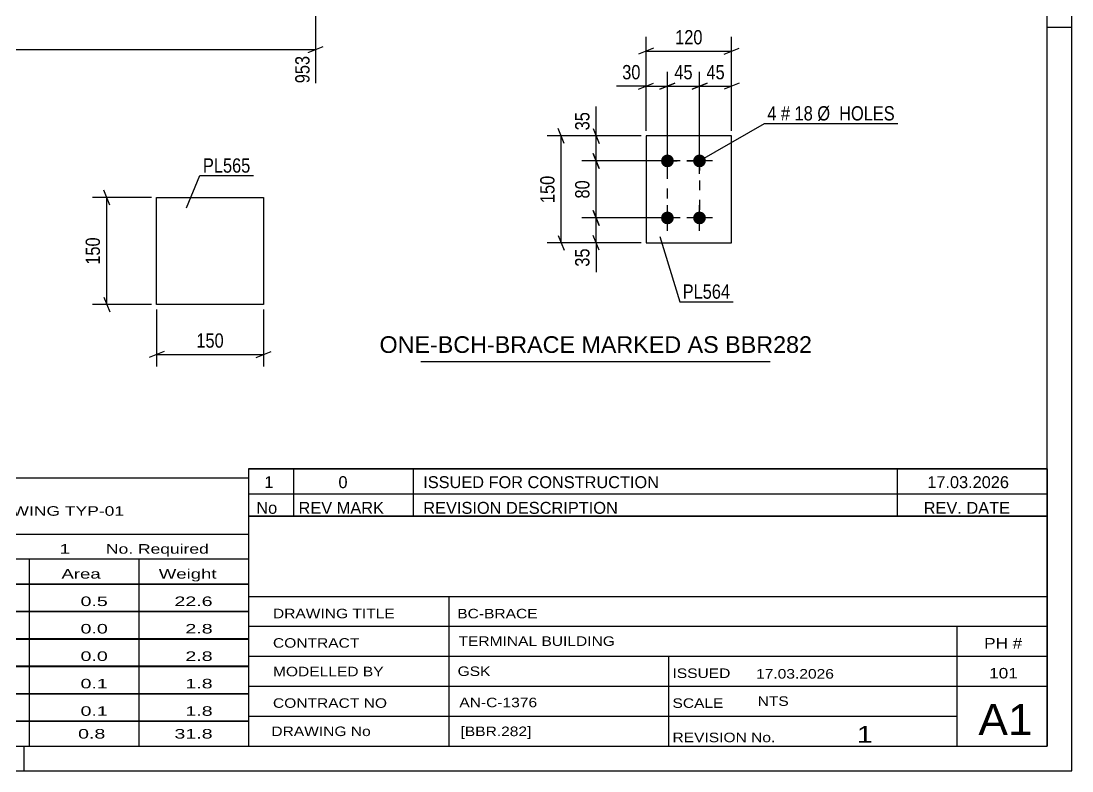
# Model space of a CAD drawing. Header units: millimetres. Extents: x 0 to 420, y 0 to 297.
# Drawn here: x 209.4 to 420, y 0 to 150.3 of the extents above; entities that cross this region are included whole.
import ezdxf

# ---------------------------------------------------------------- set-up
doc = ezdxf.new("R2010")
doc.units = ezdxf.units.MM
doc.linetypes.add('DXK_LINE_DOT2', pattern=[3.9198, 1.9599, -1.9599])
doc.styles.add('Arial', font='ARIAL.TTF', dxfattribs={"height": 0.2})
doc.styles.add('Arial Narrow', font='ARIALN.TTF', dxfattribs={"height": 0.2})

# ---------------------------------------------------------------- blocks, each defined once
blk = doc.blocks.new('Unknown-585697624-1128')
at = {"color": 5, "linetype": 'Continuous'}
for p, q in [((420, 0), (420, 297)), ((415, 5), (415, 292)), ((420, 149), (415, 149)), ((5, 5), (415, 5)), ((210, 0), (210, 5)), ((0, 0), (420, 0))]:
    blk.add_line(p, q, dxfattribs=at)
blk = doc.blocks.new('Part-585697624-1278 - 1262')
at = {"color": 2, "linetype": 'Continuous'}
for p, q in [((351.79, 127.29), (334.65, 127.29)), ((334.65, 127.29), (334.65, 105.86)), ((351.79, 105.86), (351.79, 127.29)), ((334.65, 105.86), (351.79, 105.86))]:
    blk.add_line(p, q, dxfattribs=at)
blk = doc.blocks.new('Bolt-585697624-1311 - 1262')
at = {"linetype": 'Continuous'}
for points in [[(338.93, 121, -1), (338.93, 123.57, -1)], [(345.36, 121, -1), (345.36, 123.57, -1)], [(338.93, 109.57, -1), (338.93, 112.14, -1)], [(345.36, 109.57, -1), (345.36, 112.14, -1)]]:
    blk.add_hatch(color=1, dxfattribs=at).paths.add_polyline_path(points)
at = {"color": 1, "linetype": 'Continuous'}
for p, q in [((338.93, 119.72), (338.93, 124.86)), ((345.36, 119.72), (345.36, 124.86)), ((341.51, 122.29), (336.36, 122.29)), ((347.93, 122.29), (342.79, 122.29)), ((338.93, 108.29), (338.93, 113.43)), ((345.36, 108.29), (345.36, 113.43)), ((341.51, 110.86), (336.36, 110.86)), ((347.93, 110.86), (342.79, 110.86))]:
    blk.add_line(p, q, dxfattribs=at)
blk = doc.blocks.new('Part-585697624-1238 - 1220')
at = {"color": 2, "linetype": 'Continuous'}
for p, q in [((236.56, 114.93), (257.99, 114.93)), ((236.56, 93.5), (236.56, 114.93)), ((257.99, 114.93), (257.99, 93.5)), ((257.99, 93.5), (236.56, 93.5))]:
    blk.add_line(p, q, dxfattribs=at)
blk = doc.blocks.new('Rectangle-585697624-1398 - 1262')
at = {"color": 1, "linetype": 'DXK_LINE_DOT2'}
blk.add_lwpolyline([(338.93, 122.29), (345.36, 122.29), (345.36, 110.86), (338.93, 110.86), (338.93, 122.29)], close=True, dxfattribs=at)
blk = doc.blocks.new('StraightDimension-585697624-1377 - 1262')
at = {"color": 7, "linetype": 'Continuous'}
for p, q in [((334.65, 128.29), (334.65, 140.14)), ((338.93, 123.29), (338.93, 140.14)), ((333.15, 136.69), (336.15, 137.89)), ((334.65, 137.29), (338.93, 137.29)), ((340.43, 137.89), (337.43, 136.69))]:
    blk.add_line(p, q, dxfattribs=at)
at = {"color": 0}
blk.add_wipeout([(334.12, 138.04), (334.12, 142.24), (329.27, 142.24), (329.27, 138.04)], dxfattribs=at)
at = {"color": 7, "linetype": 'Continuous'}
blk.add_line((334.65, 137.29), (328.74, 137.29), dxfattribs=at)
blk.add_line((334.65, 137.29), (328.74, 137.29), dxfattribs=at)
at = {"color": 3, "style": 'Arial Narrow'}
blk.add_text('30', height=2.863, dxfattribs=at).set_placement((329.87, 138.64))
blk = doc.blocks.new('StraightDimension-585697624-1313 - 1262')
at = {"color": 7, "linetype": 'Continuous'}
for p, q in [((324.05, 112.36), (325.25, 109.36)), ((337.93, 110.86), (321.8, 110.86)), ((324.65, 105.86), (324.65, 110.86)), ((333.65, 105.86), (321.8, 105.86)), ((325.25, 104.36), (324.05, 107.36))]:
    blk.add_line(p, q, dxfattribs=at)
at = {"color": 0}
blk.add_wipeout([(323.9, 105.33), (319.7, 105.33), (319.7, 100.48), (323.9, 100.48)], dxfattribs=at)
at = {"color": 7, "linetype": 'Continuous'}
blk.add_line((324.65, 105.86), (324.65, 99.95), dxfattribs=at)
blk.add_line((324.65, 105.86), (324.65, 99.95), dxfattribs=at)
at = {"color": 3, "style": 'Arial Narrow'}
blk.add_text('35', height=2.863, rotation=90.0002, dxfattribs=at).set_placement((323.3, 101.08))
blk = doc.blocks.new('StraightDimension-585697624-1345 - 1262')
at = {"color": 7, "linetype": 'Continuous'}
for p, q in [((318.25, 125.79), (317.05, 128.79)), ((333.65, 127.29), (314.8, 127.29)), ((317.65, 105.86), (317.65, 127.29)), ((333.65, 105.86), (314.8, 105.86)), ((317.05, 107.36), (318.25, 104.36))]:
    blk.add_line(p, q, dxfattribs=at)
at = {"color": 0}
blk.add_wipeout([(316.9, 119.92), (312.7, 119.92), (312.7, 113.23), (316.9, 113.23)], dxfattribs=at)
at = {"color": 3, "style": 'Arial Narrow'}
blk.add_text('150', height=2.863, rotation=90.0002, dxfattribs=at).set_placement((316.3, 113.83))
blk = doc.blocks.new('StraightDimension-585697624-1334 - 1262')
at = {"color": 7, "linetype": 'Continuous'}
for p, q in [((324.05, 128.79), (325.25, 125.79)), ((333.65, 127.29), (321.8, 127.29)), ((324.65, 122.29), (324.65, 127.29)), ((337.93, 122.29), (321.8, 122.29)), ((325.25, 120.79), (324.05, 123.79))]:
    blk.add_line(p, q, dxfattribs=at)
at = {"color": 0}
blk.add_wipeout([(323.9, 132.67), (319.7, 132.67), (319.7, 127.81), (323.9, 127.81)], dxfattribs=at)
at = {"color": 7, "linetype": 'Continuous'}
blk.add_line((324.65, 127.29), (324.65, 133.19), dxfattribs=at)
blk.add_line((324.65, 127.29), (324.65, 133.19), dxfattribs=at)
at = {"color": 3, "style": 'Arial Narrow'}
blk.add_text('35', height=2.863, rotation=90.0002, dxfattribs=at).set_placement((323.3, 128.41))
blk = doc.blocks.new('StraightDimension-585697624-1388 - 1262')
at = {"color": 7, "linetype": 'Continuous'}
for p, q in [((334.65, 128.29), (334.65, 147.14)), ((351.79, 128.29), (351.79, 147.14)), ((336.15, 144.89), (333.15, 143.69)), ((334.65, 144.29), (351.79, 144.29)), ((350.29, 143.69), (353.29, 144.89))]:
    blk.add_line(p, q, dxfattribs=at)
at = {"color": 0}
blk.add_wipeout([(346.56, 145.04), (346.56, 149.24), (339.88, 149.24), (339.88, 145.04)], dxfattribs=at)
at = {"color": 3, "style": 'Arial Narrow'}
blk.add_text('120', height=2.863, dxfattribs=at).set_placement((340.48, 145.64))
blk = doc.blocks.new('StraightDimension-585697624-1324 - 1262')
at = {"color": 7, "linetype": 'Continuous'}
for p, q in [((337.93, 122.29), (321.8, 122.29)), ((324.05, 123.79), (325.25, 120.79)), ((324.65, 110.86), (324.65, 122.29)), ((325.25, 109.36), (324.05, 112.36)), ((337.93, 110.86), (321.8, 110.86))]:
    blk.add_line(p, q, dxfattribs=at)
at = {"color": 0}
blk.add_wipeout([(323.9, 119), (319.7, 119), (319.7, 114.14), (323.9, 114.14)], dxfattribs=at)
at = {"color": 3, "style": 'Arial Narrow'}
blk.add_text('80', height=2.863, rotation=90.0002, dxfattribs=at).set_placement((323.3, 114.74))
blk = doc.blocks.new('StraightDimension-585697624-1356 - 1262')
at = {"color": 7, "linetype": 'Continuous'}
for p, q in [((345.36, 123.29), (345.36, 140.14)), ((351.79, 128.29), (351.79, 140.14)), ((343.86, 136.69), (346.86, 137.89)), ((345.36, 137.29), (351.79, 137.29)), ((353.29, 137.89), (350.29, 136.69))]:
    blk.add_line(p, q, dxfattribs=at)
at = {"color": 0}
blk.add_wipeout([(351.01, 138.04), (351.01, 142.24), (346.15, 142.24), (346.15, 138.04)], dxfattribs=at)
at = {"color": 3, "style": 'Arial Narrow'}
blk.add_text('45', height=2.863, dxfattribs=at).set_placement((346.75, 138.64))
blk = doc.blocks.new('StraightDimension-585697624-1367 - 1262')
at = {"color": 7, "linetype": 'Continuous'}
for p, q in [((338.93, 123.29), (338.93, 140.14)), ((345.36, 123.29), (345.36, 140.14)), ((337.43, 136.69), (340.43, 137.89)), ((338.93, 137.29), (345.36, 137.29)), ((346.86, 137.89), (343.86, 136.69))]:
    blk.add_line(p, q, dxfattribs=at)
at = {"color": 0}
blk.add_wipeout([(344.58, 138.04), (344.58, 142.24), (339.72, 142.24), (339.72, 138.04)], dxfattribs=at)
at = {"color": 3, "style": 'Arial Narrow'}
blk.add_text('45', height=2.863, dxfattribs=at).set_placement((340.32, 138.64))
blk = doc.blocks.new('StraightDimension-585697624-2185 - 1926')
at = {"color": 7, "linetype": 'Continuous'}
for p, q in [((132.29, 163.33), (132.29, 141.5)), ((268.41, 163.33), (268.41, 137.85)), ((133.79, 145.23), (130.79, 144.03)), ((132.29, 144.63), (268.41, 144.63)), ((266.91, 144.03), (269.91, 145.23))]:
    blk.add_line(p, q, dxfattribs=at)
at = {"color": 0}
blk.add_wipeout([(203.69, 145.38), (203.69, 149.58), (197.01, 149.58), (197.01, 145.38)], dxfattribs=at)
at = {"color": 0, "linetype": 'Continuous'}
for points in [[(131.69, 143.93), (127.49, 143.93), (127.49, 140.9), (131.69, 140.9)], [(267.81, 143.93), (263.61, 143.93), (263.61, 137.25), (267.81, 137.25)]]:
    blk.add_wipeout(points, dxfattribs=at)
at = {"color": 3, "style": 'Arial Narrow'}
blk.add_text('953', height=2.863, dxfattribs=at).set_placement((197.61, 145.98))
at = {"color": 3, "linetype": 'Continuous', "style": 'Arial Narrow'}
for s, height, p in [('0', 2.86, (131.09, 141.5)), ('953', 2.863, (267.21, 137.85))]:
    blk.add_text(s, height=height, rotation=90.0002, dxfattribs=at).set_placement(p)
blk = doc.blocks.new('StraightDimension-585697624-1241 - 1220')
at = {"color": 7, "linetype": 'Continuous'}
for p, q in [((236.56, 92.5), (236.56, 81.1)), ((257.99, 92.5), (257.99, 81.1)), ((238.06, 84.1), (235.06, 82.9)), ((236.56, 83.5), (257.99, 83.5)), ((256.49, 82.9), (259.49, 84.1))]:
    blk.add_line(p, q, dxfattribs=at)
at = {"color": 0}
blk.add_wipeout([(250.61, 84.25), (250.61, 88.45), (243.93, 88.45), (243.93, 84.25)], dxfattribs=at)
at = {"color": 3, "style": 'Arial Narrow'}
blk.add_text('150', height=2.863, dxfattribs=at).set_placement((244.53, 84.85))
blk = doc.blocks.new('StraightDimension-585697624-1246 - 1220')
at = {"color": 7, "linetype": 'Continuous'}
for p, q in [((227.16, 113.43), (225.96, 116.43)), ((235.56, 114.93), (223.71, 114.93)), ((226.56, 93.5), (226.56, 114.93)), ((225.96, 95), (227.16, 92)), ((235.56, 93.5), (223.71, 93.5))]:
    blk.add_line(p, q, dxfattribs=at)
at = {"color": 0}
blk.add_wipeout([(225.81, 107.56), (221.61, 107.56), (221.61, 100.88), (225.81, 100.88)], dxfattribs=at)
at = {"color": 3, "style": 'Arial Narrow'}
blk.add_text('150', height=2.863, rotation=90.0002, dxfattribs=at).set_placement((225.21, 101.48))
blk = doc.blocks.new('Unknown-585697624-3490')
at = {"color": 7, "linetype": 'Continuous'}
for p, q in [((255, 51.05), (255, 5)), ((255, 51.05), (415, 51.05)), ((415, 51), (415, 5)), ((255, 35), (415, 35)), ((295.14, 35), (295.14, 5)), ((255, 29), (415, 29)), ((397, 5.05), (397, 29.05)), ((255, 23), (415, 23)), ((339.14, 23), (339.14, 5)), ((255, 17), (415, 17)), ((255, 11), (397, 11)), ((255, 5), (415, 5))]:
    blk.add_line(p, q, dxfattribs=at)
at = {"color": 7, "style": 'Arial Narrow'}
for s, height, width, p in [('DRAWING TITLE', 1.9089, 1.425378, (259.88, 30.61)), ('BC-BRACE', 1.909, 1.425378, (296.81, 30.59)), ('CONTRACT', 1.909, 1.425378, (259.88, 24.71)), ('TERMINAL BUILDING', 1.9089, 1.425378, (297.06, 25.07)), ('MODELLED BY', 1.9089, 1.425378, (259.88, 18.98)), ('GSK', 1.909, 1.425378, (296.88, 19.04)), ('ISSUED', 1.909, 1.425378, (339.94, 18.64)), ('17.03.2026', 1.909, 1.425378, (356.69, 18.52)), ('CONTRACT NO', 1.9089, 1.425378, (259.88, 12.66)), ('AN-C-1376', 1.909, 1.425378, (297.23, 12.78)), ('SCALE', 1.909, 1.425378, (339.94, 12.65)), ('A1', 6.204, 1.25, (401.24, 7.2)), ('DRAWING No', 1.909, 1.425378, (259.56, 7)), ('[BBR.282]', 1.909, 1.425378, (297.46, 6.99)), ('1', 3.34, 1.5, (376.91, 5.68)), ('REVISION No.', 1.9089, 1.425378, (339.94, 5.77))]:
    blk.add_text(s, height=height, dxfattribs=dict(at, width=width)).set_placement(p)
at = {"color": 7, "linetype": 'Continuous', "style": 'Arial Narrow'}
for s, height, width, p in [('PH #', 2.1, 1.42538, (402.4, 24.55)), ('101', 2.1, 1.42538, (403.41, 18.55)), ('NTS', 1.909, 1.425378, (357, 13.05))]:
    blk.add_text(s, height=height, dxfattribs=dict(at, width=width)).set_placement(p)
blk = doc.blocks.new('Unknown-585697624-3491')
at = {"color": 7, "linetype": 'Continuous'}
for p, q in [((255, 60.55), (415, 60.55)), ((415, 60.55), (255, 60.55)), ((255, 60.55), (255, 55.55)), ((264, 60.55), (264, 55.55)), ((288, 60.55), (288, 55.55)), ((385, 60.55), (385, 55.55)), ((415, 60.55), (415, 55.55)), ((255, 55.55), (415, 55.55)), ((255, 55.55), (255, 51.05)), ((255, 55.55), (415, 55.55)), ((264, 55.55), (264, 51.05)), ((288, 55.55), (288, 51.05)), ((385, 55.55), (385, 51.05)), ((415, 55.55), (415, 51.05)), ((415, 51.05), (255, 51.05))]:
    blk.add_line(p, q, dxfattribs=at)
at = {"color": 7, "linetype": 'Continuous', "style": 'Arial Narrow'}
for s, height, width, p in [('1', 2.39, 1.196471, (258.16, 56.7)), ('0', 2.39, 1.196471, (273, 56.7)), ('ISSUED FOR CONSTRUCTION', 2.3861, 1.196471, (290, 56.7)), ('17.03.2026', 2.386, 1.196471, (391, 56.7)), ('No', 2.386, 1.2, (256.54, 51.55)), ('REV MARK', 2.386, 1.2, (265, 51.55)), ('REVISION DESCRIPTION', 2.3861, 1.2, (290, 51.55)), ('REV. DATE', 2.386, 1.2, (390.28, 51.55))]:
    blk.add_text(s, height=height, dxfattribs=dict(at, width=width)).set_placement(p)
blk = doc.blocks.new('Unknown-585697624-3492')
at = {"color": 7, "linetype": 'Continuous'}
for p, q in [((95, 58.75), (255, 58.75)), ((95, 47.5), (95, 58.75)), ((255, 58.75), (255, 47.5)), ((95, 47.5), (255, 47.5)), ((95, 47.5), (95, 42.5)), ((255, 47.5), (255, 42.5)), ((95, 42.5), (255, 42.5)), ((95, 42.5), (95, 37.5)), ((119, 42.5), (119, 37.5)), ((154.5, 42.5), (154.5, 37.5)), ((180.5, 42.5), (180.5, 37.5)), ((193.5, 42.5), (193.5, 37.5)), ((211, 42.5), (211, 37.5)), ((233, 42.5), (233, 37.5)), ((255, 42.5), (255, 37.5)), ((95, 37.5), (255, 37.5)), ((95, 37.45), (95, 32.05)), ((95, 37.45), (255, 37.45)), ((119, 37.5), (119, 32)), ((154.5, 37.5), (154.5, 32)), ((180.5, 37.5), (180.5, 32)), ((193.5, 37.5), (193.5, 32)), ((211, 37.5), (211, 32)), ((233, 37.5), (233, 32)), ((255, 37.45), (255, 32.05)), ((95, 32.05), (255, 32.05)), ((95, 31.95), (95, 26.55)), ((95, 31.95), (255, 31.95)), ((119, 32), (119, 26.5)), ((154.5, 32), (154.5, 26.5)), ((180.5, 32), (180.5, 26.5)), ((193.5, 32), (193.5, 26.5)), ((211, 32), (211, 26.5)), ((233, 32), (233, 26.5)), ((255, 31.95), (255, 26.55)), ((95, 26.55), (255, 26.55)), ((95, 26.45), (95, 21.05)), ((95, 26.45), (255, 26.45)), ((119, 26.5), (119, 21)), ((154.5, 26.5), (154.5, 21)), ((180.5, 26.5), (180.5, 21)), ((193.5, 26.5), (193.5, 21)), ((211, 26.5), (211, 21)), ((233, 26.5), (233, 21)), ((255, 26.45), (255, 21.05)), ((95, 21.05), (255, 21.05)), ((95, 20.95), (95, 15.55)), ((95, 20.95), (255, 20.95)), ((119, 21), (119, 15.5)), ((154.5, 21), (154.5, 15.5)), ((180.5, 21), (180.5, 15.5)), ((193.5, 21), (193.5, 15.5)), ((211, 21), (211, 15.5)), ((233, 21), (233, 15.5)), ((255, 20.95), (255, 15.55)), ((95, 15.55), (255, 15.55)), ((95, 15.45), (95, 10.05)), ((95, 15.45), (255, 15.45)), ((119, 15.5), (119, 10)), ((154.5, 15.5), (154.5, 10)), ((180.5, 15.5), (180.5, 10)), ((193.5, 15.5), (193.5, 10)), ((211, 15.5), (211, 10)), ((233, 15.5), (233, 10)), ((255, 15.45), (255, 10.05)), ((95, 10.05), (255, 10.05)), ((95, 10), (255, 10)), ((95, 10), (95, 5)), ((211, 10), (211, 5)), ((233, 10), (233, 5)), ((255, 10), (255, 5)), ((95, 5), (255, 5))]:
    blk.add_line(p, q, dxfattribs=at)
at = {"color": 7, "style": 'Arial Narrow'}
for s, height, width, p in [('GENERAL NOTES & WELD DETAILS :', 2.8633, 1.4, (96.15, 51.06)), ('REFER TYP DRAWING TYP-01', 1.9089, 1.6, (179.7, 51.16)), ("MATERIAL LIST FOR ASSEMBLY MK'D", 1.9089, 1.6, (96.15, 43.56)), ('BBR282', 1.909, 1.794707, (187.48, 43.47)), ('1', 1.91, 1.794707, (217.08, 43.56)), ('No. Required', 1.9089, 1.6, (226.41, 43.56)), ('Mark', 1.909, 1.7, (96.34, 38.5)), ('Profile', 1.909, 1.7, (129.41, 38.5)), ('Material', 1.909, 1.7, (159.54, 38.56)), ('No.', 1.909, 1.7, (184.5, 38.56)), ('Length', 1.909, 1.7, (195, 38.56)), ('Area', 1.909, 1.7, (217.5, 38.56)), ('Weight', 1.909, 1.7, (237, 38.56))]:
    blk.add_text(s, height=height, dxfattribs=dict(at, width=width)).set_placement(p)
at = {"color": 7, "linetype": 'Continuous', "style": 'Arial Narrow'}
for s, height, width, p in [('BBR282', 1.909, 1.794707, (96.5, 33.06)), ('SHS132*6', 1.909, 1.794707, (121, 33.06)), ('E350', 1.909, 1.794707, (160.74, 33.06)), ('1', 1.91, 1.794707, (184.86, 33.06)), ('953', 1.909, 1.794707, (199.77, 33.06)), ('0.5', 1.909, 1.794707, (221.32, 33.06)), ('22.6', 1.909, 1.794707, (240.14, 33.06)), ('PL40', 1.909, 1.794707, (96.5, 27.56)), ('PL10*120', 1.909, 1.794707, (121, 27.56)), ('E350', 1.909, 1.794707, (160.74, 27.56)), ('2', 1.91, 1.794707, (184.86, 27.56)), ('150', 1.909, 1.794707, (199.77, 27.56)), ('0.0', 1.909, 1.794707, (221.32, 27.56)), ('2.8', 1.909, 1.794707, (242.33, 27.56)), ('PL564', 1.909, 1.794707, (96.5, 22.06)), ('PL10*120', 1.909, 1.794707, (121, 22.06)), ('E350', 1.909, 1.794707, (160.74, 22.06)), ('2', 1.91, 1.794707, (184.86, 22.06)), ('150', 1.909, 1.794707, (199.77, 22.06)), ('0.0', 1.909, 1.794707, (221.32, 22.06)), ('2.8', 1.909, 1.794707, (242.33, 22.06)), ('PL41', 1.909, 1.794707, (96.5, 16.56)), ('PL10*150', 1.909, 1.794707, (121, 16.56)), ('E350', 1.909, 1.794707, (160.74, 16.56)), ('1', 1.91, 1.794707, (184.86, 16.56)), ('150', 1.909, 1.794707, (199.77, 16.56)), ('0.1', 1.909, 1.794707, (221.32, 16.56)), ('1.8', 1.909, 1.794707, (242.33, 16.56)), ('PL565', 1.909, 1.794707, (96.5, 11.06)), ('PL10*150', 1.909, 1.794707, (121, 11.06)), ('E350', 1.909, 1.794707, (160.74, 11.06)), ('1', 1.91, 1.794707, (184.86, 11.06)), ('150', 1.909, 1.794707, (199.77, 11.06)), ('0.1', 1.909, 1.794707, (221.32, 11.06)), ('1.8', 1.909, 1.794707, (242.33, 11.06)), ('Total', 1.909, 1.7, (197.33, 6.5)), ('0.8', 1.909, 1.794707, (220.83, 6.5)), ('31.8', 1.909, 1.794707, (240.14, 6.5))]:
    blk.add_text(s, height=height, dxfattribs=dict(at, width=width)).set_placement(p)
blk = doc.blocks.new('Unknown-585697624-3493')
at = {"color": 7, "linetype": 'Continuous'}
blk.add_line((289.5, 82.05), (359.5, 82.05), dxfattribs=at)
at = {"color": 7, "style": 'Arial'}
blk.add_text('ONE-BCH-BRACE MARKED AS BBR282', height=3.3428, dxfattribs=at).set_placement((281.23, 83.8))
blk = doc.blocks.new('Mark-585697624-1274 - 1262')
at = {"color": 0}
blk.add_wipeout([(351.49, 94.66), (351.49, 97.66), (341.99, 97.66), (341.99, 94.66)], dxfattribs=at)
blk.add_wipeout([(351.49, 94.66), (351.49, 97.66), (341.99, 97.66), (341.99, 94.66)], dxfattribs=at)
at = {"color": 30, "linetype": 'Continuous'}
for p, q in [((337.39, 107.1), (341.39, 94.06)), ((341.39, 94.06), (352.09, 94.06))]:
    blk.add_line(p, q, dxfattribs=at)
at = {"color": 3, "style": 'Arial Narrow'}
blk.add_text('PL564', height=2.863, dxfattribs=at).set_placement((341.99, 94.66))
blk = doc.blocks.new('Mark-585697624-1307 - 1262')
at = {"color": 0}
blk.add_wipeout([(360.78, 130.39), (360.78, 133.39), (358.95, 133.39), (358.95, 130.39)], dxfattribs=at)
blk.add_wipeout([(360.78, 130.39), (360.78, 133.39), (358.95, 133.39), (358.95, 130.39)], dxfattribs=at)
at = {"color": 7, "linetype": 'Continuous'}
blk.add_line((345.36, 122.29), (358.35, 129.79), dxfattribs=at)
at = {"color": 0}
blk.add_wipeout([(363.51, 130.39), (363.51, 133.39), (361.68, 133.39), (361.68, 130.39)], dxfattribs=at)
blk.add_wipeout([(363.51, 130.39), (363.51, 133.39), (361.68, 133.39), (361.68, 130.39)], dxfattribs=at)
at = {"color": 3, "style": 'Arial Narrow'}
blk.add_text('4', height=2.86, dxfattribs=at).set_placement((358.95, 130.39))
at = {"color": 0}
blk.add_wipeout([(368.07, 130.39), (368.07, 133.39), (364.41, 133.39), (364.41, 130.39)], dxfattribs=at)
blk.add_wipeout([(368.07, 130.39), (368.07, 133.39), (364.41, 133.39), (364.41, 130.39)], dxfattribs=at)
at = {"color": 3, "style": 'Arial Narrow'}
blk.add_text('#', height=2.86, dxfattribs=at).set_placement((361.68, 130.39))
at = {"color": 0}
blk.add_wipeout([(384.49, 130.39), (384.49, 133.39), (368.97, 133.39), (368.97, 130.39)], dxfattribs=at)
blk.add_wipeout([(384.49, 130.39), (384.49, 133.39), (368.97, 133.39), (368.97, 130.39)], dxfattribs=at)
at = {"color": 7, "linetype": 'Continuous'}
blk.add_line((358.35, 129.79), (385.09, 129.79), dxfattribs=at)
at = {"color": 3, "style": 'Arial Narrow'}
for s, p in [('18', (364.41, 130.39)), ('Ø  HOLES', (368.97, 130.39))]:
    blk.add_text(s, height=2.863, dxfattribs=at).set_placement(p)
blk = doc.blocks.new('Mark-585697624-1233 - 1220')
at = {"color": 0}
blk.add_wipeout([(255.36, 119.93), (255.36, 122.93), (245.85, 122.93), (245.85, 119.93)], dxfattribs=at)
blk.add_wipeout([(255.36, 119.93), (255.36, 122.93), (245.85, 122.93), (245.85, 119.93)], dxfattribs=at)
at = {"color": 30, "linetype": 'Continuous'}
for p, q in [((242.54, 112.86), (245.25, 119.33)), ((245.25, 119.33), (255.96, 119.33))]:
    blk.add_line(p, q, dxfattribs=at)
at = {"color": 3, "style": 'Arial Narrow'}
blk.add_text('PL565', height=2.863, dxfattribs=at).set_placement((245.85, 119.93))

msp = doc.modelspace()

# ---------------------------------------------------------------- block references
for name in ['Unknown-585697624-1128', 'Part-585697624-1278 - 1262', 'Bolt-585697624-1311 - 1262', 'Rectangle-585697624-1398 - 1262', 'Part-585697624-1238 - 1220', 'Unknown-585697624-3493', 'Unknown-585697624-3491', 'Unknown-585697624-3492', 'Unknown-585697624-3490']:
    msp.add_blockref(name, (0, 0))

# ---------------------------------------------------------------- next in the draw order: block references
for name in ['StraightDimension-585697624-2185 - 1926', 'StraightDimension-585697624-1377 - 1262', 'Mark-585697624-1233 - 1220', 'StraightDimension-585697624-1313 - 1262', 'StraightDimension-585697624-1241 - 1220']:
    msp.add_blockref(name, (0, 0))

# ---------------------------------------------------------------- next in the draw order: block references
for name in ['StraightDimension-585697624-1345 - 1262', 'StraightDimension-585697624-1246 - 1220', 'Mark-585697624-1274 - 1262']:
    msp.add_blockref(name, (0, 0))

# ---------------------------------------------------------------- next in the draw order: block references
msp.add_blockref('StraightDimension-585697624-1334 - 1262', (0, 0))

# ---------------------------------------------------------------- next in the draw order: block references
for name in ['StraightDimension-585697624-1388 - 1262', 'StraightDimension-585697624-1324 - 1262']:
    msp.add_blockref(name, (0, 0))

# ---------------------------------------------------------------- next in the draw order: block references
msp.add_blockref('StraightDimension-585697624-1356 - 1262', (0, 0))

# ---------------------------------------------------------------- next in the draw order: block references
msp.add_blockref('StraightDimension-585697624-1367 - 1262', (0, 0))

# ---------------------------------------------------------------- next in the draw order: block references
msp.add_blockref('Mark-585697624-1307 - 1262', (0, 0))

doc.saveas('drawing.dxf')
